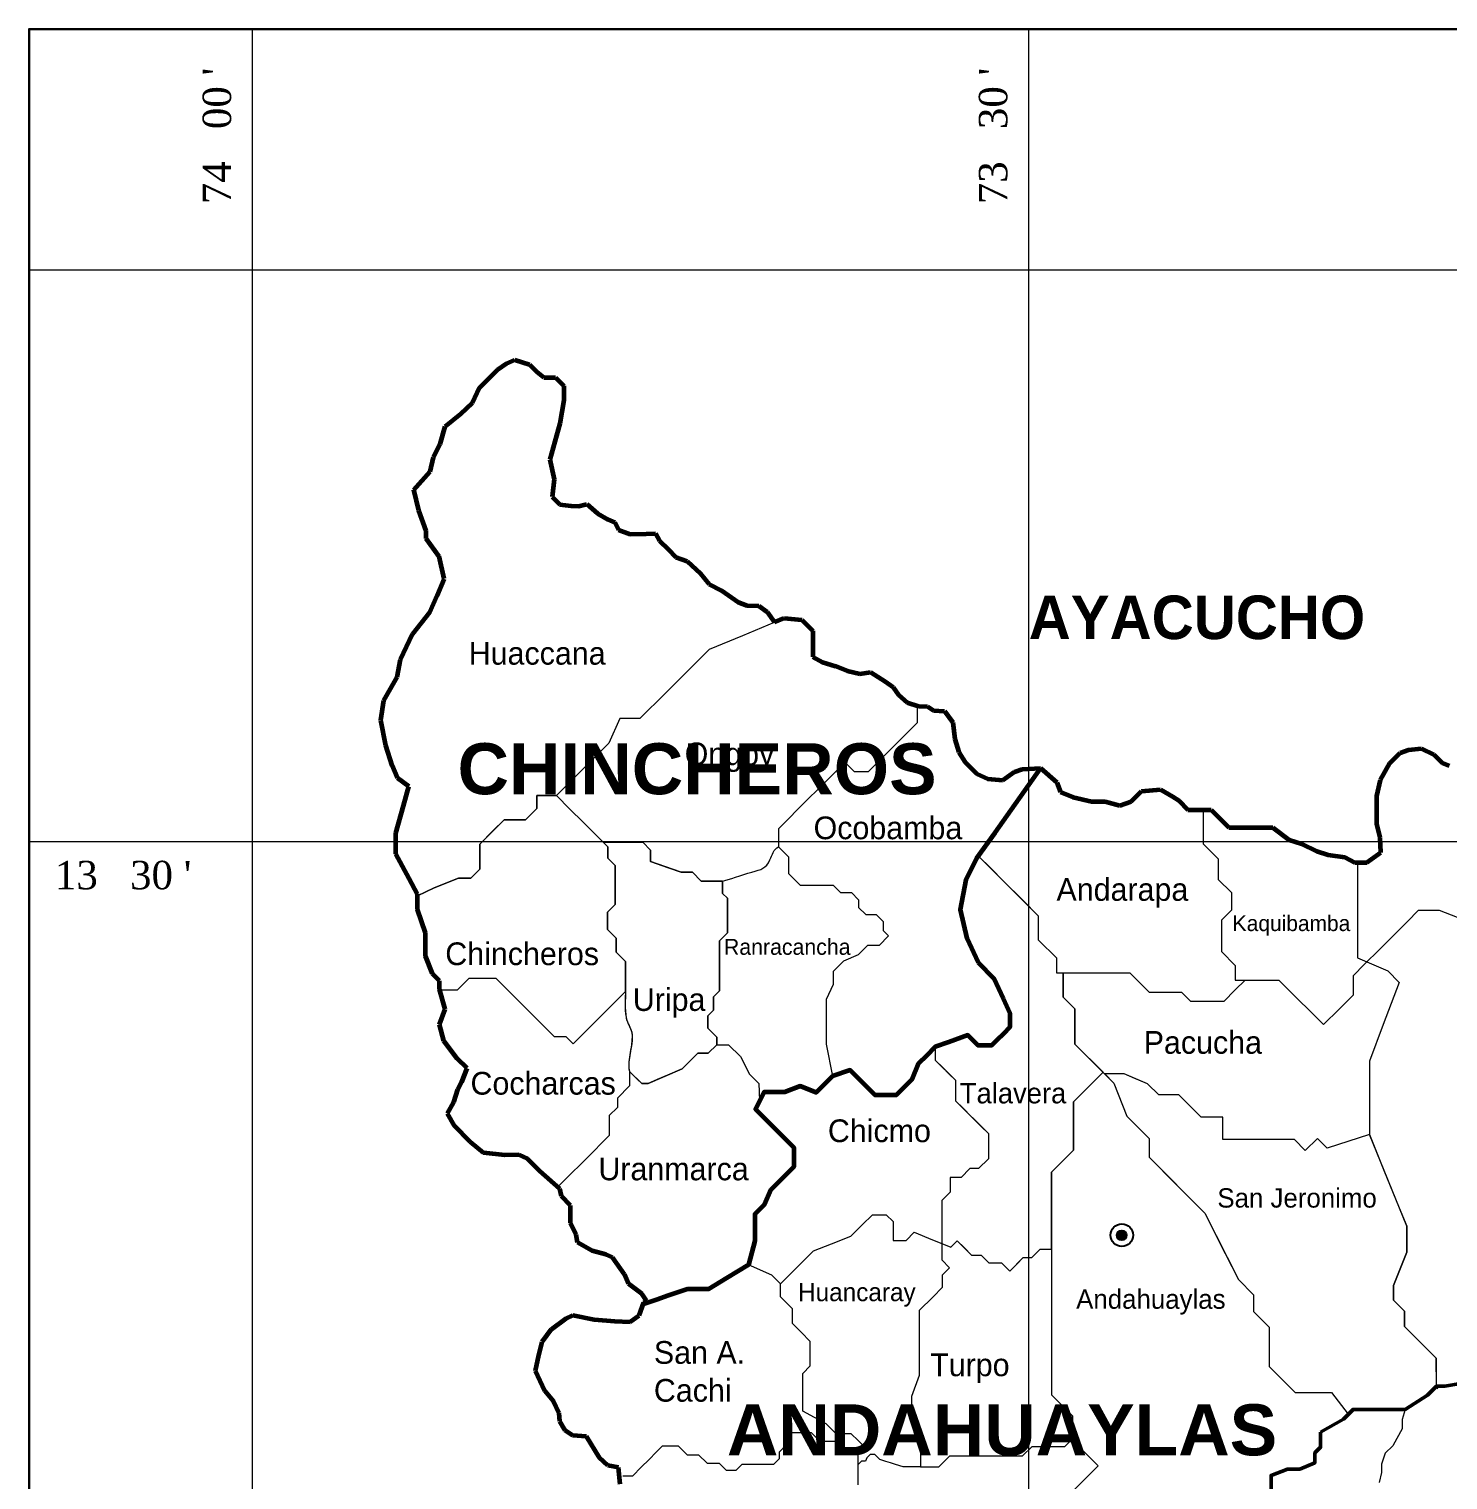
# Model space of a CAD drawing. Header units: metres. Extents: x 720607 to 802837, y 8371180 to 8431151.
# Drawn here: x 760657.23 to 760665.51, y 8405536.47 to 8405544.94 of the extents above; entities that cross this region are included whole.
import ezdxf

# ---------------------------------------------------------------- set-up
doc = ezdxf.new("R2010")
doc.units = ezdxf.units.M
for name, color, linetype, lineweight in [('02', 2, 'Continuous', 20), ('8', 5, 'Continuous', 60), ('A-LOTES06', 10, 'Continuous', 60), ('Cap Prov', 94, 'Continuous', 25), ('Distrito', 212, 'Continuous', 25), ('Ejes de Coordenadas', 38, 'Continuous', 5), ('HIDROLOGIA', 151, 'Continuous', 18), ('Red vías Vecinales', 106, 'Continuous', 40)]:
    doc.layers.add(name, color=color, linetype=linetype, lineweight=lineweight)
doc.layers.add('05', color=5, linetype='Continuous')
doc.styles.add('ARIAL', font='arial.ttf')
doc.styles.add('century', font='GOTHIC.TTF')
pattern_1 = [(0, (760660.5739, 8405540.199), (0, 0.8295), [0.60325, -0.22622]), (90, (760660.5739, 8405540.199), (-0.8295, 5e-17), [0.60325, -0.22622])]

msp = doc.modelspace()

# ---------------------------------------------------------------- hatches: boundary and pattern name
msp.add_hatch(color=256).paths.add_polyline_path([(760663.6311, 8405537.9016, 1), (760663.5747, 8405537.9016, 1)])
at = {"layer": 'A-LOTES06', "linetype": 'Continuous', "lineweight": 20}
h = msp.add_hatch(dxfattribs=at)
h.set_pattern_fill('ANGLE', color=256, scale=0.11875)
h.set_pattern_definition(pattern_1)
edge = h.paths.add_edge_path()
edge.add_spline(control_points=[(760661.2751, 8405539.9666), (760661.3064, 8405539.9752), (760661.4802, 8405540.0352), (760661.5383, 8405540.0389), (760661.575, 8405540.156), (760661.6009, 8405540.1673)], knot_values=[0.07679, 0.07679, 0.07679, 0.07679, 0.23908, 0.412093, 0.495182, 0.495182, 0.495182, 0.495182], degree=3, periodic=0)
edge.add_line((760661.6009, 8405540.1673), (760661.6009, 8405540.199))
edge.add_line((760661.6009, 8405540.199), (760660.5739, 8405540.199))
edge.add_line((760660.5739, 8405540.199), (760660.5785, 8405540.1944))
edge.add_line((760660.5785, 8405540.1944), (760660.8098, 8405540.1944))
edge.add_line((760660.8098, 8405540.1944), (760660.8555, 8405540.1487))
edge.add_line((760660.8555, 8405540.1487), (760660.8555, 8405540.0811))
edge.add_line((760660.8555, 8405540.0811), (760661.0341, 8405540.0187))
edge.add_line((760661.0341, 8405540.0187), (760661.0991, 8405540.0187))
edge.add_line((760661.0991, 8405540.0187), (760661.1511, 8405539.9666))
edge.add_line((760661.1511, 8405539.9666), (760661.2751, 8405539.9666))
h = msp.add_hatch(dxfattribs=at)
h.set_pattern_fill('ANGLE', color=256, scale=0.11875)
h.set_pattern_definition(pattern_1)
edge = h.paths.add_edge_path()
edge.add_spline(control_points=[(760661.2751, 8405539.9666), (760661.3064, 8405539.9752), (760661.4802, 8405540.0352), (760661.5383, 8405540.0389), (760661.575, 8405540.156), (760661.6009, 8405540.1673)], knot_values=[0.07679, 0.07679, 0.07679, 0.07679, 0.23908, 0.412093, 0.495182, 0.495182, 0.495182, 0.495182], degree=3, periodic=0)
edge.add_line((760661.6009, 8405540.1673), (760661.6009, 8405540.199))
edge.add_line((760661.6009, 8405540.199), (760660.5739, 8405540.199))
edge.add_line((760660.5739, 8405540.199), (760660.5785, 8405540.1944))
edge.add_line((760660.5785, 8405540.1944), (760660.8098, 8405540.1944))
edge.add_line((760660.8098, 8405540.1944), (760660.8555, 8405540.1487))
edge.add_line((760660.8555, 8405540.1487), (760660.8555, 8405540.0811))
edge.add_line((760660.8555, 8405540.0811), (760661.0341, 8405540.0187))
edge.add_line((760661.0341, 8405540.0187), (760661.0991, 8405540.0187))
edge.add_line((760661.0991, 8405540.0187), (760661.1511, 8405539.9666))
edge.add_line((760661.1511, 8405539.9666), (760661.2751, 8405539.9666))

# ---------------------------------------------------------------- linework, layer by layer
at = {"lineweight": 60}
for p, q in [((760659.9188, 8405542.9072), (760659.9642, 8405542.9526)), ((760659.9642, 8405542.9526), (760660.0157, 8405542.9866)), ((760660.0157, 8405542.9866), (760660.0632, 8405543.0081)), ((760660.0632, 8405543.0081), (760660.1495, 8405542.9809)), ((760660.1495, 8405542.9809), (760660.1927, 8405542.9389)), ((760660.1927, 8405542.9389), (760660.2326, 8405542.9051)), ((760659.8168, 8405542.7575), (760659.8569, 8405542.8454)), ((760659.8569, 8405542.8454), (760659.9188, 8405542.9072)), ((760660.2326, 8405542.9051), (760660.3008, 8405542.9051)), ((760660.3008, 8405542.9051), (760660.3503, 8405542.8556)), ((760660.3503, 8405542.8556), (760660.3503, 8405542.7731)), ((760659.7491, 8405542.6933), (760659.8168, 8405542.7575)), ((760660.3503, 8405542.7731), (760660.3268, 8405542.6375)), ((760659.658, 8405542.6193), (760659.7491, 8405542.6933)), ((760659.6285, 8405542.5171), (760659.658, 8405542.6193)), ((760660.3268, 8405542.6375), (760660.2678, 8405542.4267)), ((760659.5891, 8405542.441), (760659.6285, 8405542.5171)), ((760659.5696, 8405542.3564), (760659.5891, 8405542.441)), ((760660.2678, 8405542.4267), (760660.2935, 8405542.3112)), ((760659.4742, 8405542.2492), (760659.5696, 8405542.3564)), ((760659.5045, 8405542.1296), (760659.4742, 8405542.2492)), ((760660.2935, 8405542.3112), (760660.2804, 8405542.2081)), ((760660.2804, 8405542.2081), (760660.3266, 8405542.1638)), ((760660.437, 8405542.1536), (760660.4842, 8405542.1667)), ((760660.4842, 8405542.1667), (760660.5465, 8405542.1113)), ((760659.5474, 8405542.01), (760659.5045, 8405542.1296)), ((760660.3266, 8405542.1638), (760660.3916, 8405542.1566)), ((760660.3916, 8405542.1566), (760660.437, 8405542.1536)), ((760660.5465, 8405542.1113), (760660.6062, 8405542.0771)), ((760659.5474, 8405541.9662), (760659.5474, 8405542.01)), ((760660.6062, 8405542.0771), (760660.6464, 8405542.0586)), ((760660.6464, 8405542.0586), (760660.6689, 8405542.0162)), ((760660.6689, 8405542.0162), (760660.7367, 8405541.9921)), ((760659.6231, 8405541.8615), (760659.5474, 8405541.9662)), ((760660.7367, 8405541.9921), (760660.8291, 8405541.9924)), ((760660.8291, 8405541.9924), (760660.8843, 8405541.9948)), ((760660.8843, 8405541.9948), (760660.9075, 8405541.9524)), ((760660.9075, 8405541.9524), (760660.957, 8405541.9029)), ((760659.652, 8405541.7307), (760659.6231, 8405541.8615)), ((760660.957, 8405541.9029), (760661.0024, 8405541.8575)), ((760661.0024, 8405541.8575), (760661.0694, 8405541.8337)), ((760661.0694, 8405541.8337), (760661.1459, 8405541.7627)), ((760661.1459, 8405541.7627), (760661.1961, 8405541.7004)), ((760659.6111, 8405541.6327), (760659.652, 8405541.7307)), ((760661.1961, 8405541.7004), (760661.2687, 8405541.6617)), ((760661.2687, 8405541.6617), (760661.366, 8405541.5939)), ((760659.567, 8405541.5361), (760659.6111, 8405541.6327)), ((760661.366, 8405541.5939), (760661.4173, 8405541.5751)), ((760661.4173, 8405541.5751), (760661.4869, 8405541.5726)), ((760661.4869, 8405541.5726), (760661.535, 8405541.539)), ((760659.4674, 8405541.4079), (760659.567, 8405541.5361)), ((760661.535, 8405541.539), (760661.5779, 8405541.4777)), ((760661.5779, 8405541.4777), (760661.635, 8405541.5019)), ((760661.635, 8405541.5019), (760661.7373, 8405541.4906)), ((760661.7373, 8405541.4906), (760661.8012, 8405541.4266)), ((760659.3974, 8405541.2594), (760659.4674, 8405541.4079)), ((760661.8012, 8405541.4266), (760661.8012, 8405541.3462)), ((760661.8012, 8405541.3462), (760661.8012, 8405541.2761)), ((760659.3769, 8405541.1576), (760659.3974, 8405541.2594)), ((760661.8012, 8405541.2761), (760661.8588, 8405541.245)), ((760661.8588, 8405541.245), (760661.9328, 8405541.2222)), ((760659.3002, 8405541.0215), (760659.3769, 8405541.1576)), ((760661.9328, 8405541.2222), (760662.0019, 8405541.1949)), ((760662.0019, 8405541.1949), (760662.0757, 8405541.1756)), ((760662.0757, 8405541.1756), (760662.1377, 8405541.187)), ((760662.1377, 8405541.187), (760662.224, 8405541.1314)), ((760662.224, 8405541.1314), (760662.2699, 8405541.0995)), ((760662.2699, 8405541.0995), (760662.3006, 8405541.0549)), ((760659.2819, 8405540.9061), (760659.3002, 8405541.0215)), ((760662.3006, 8405541.0549), (760662.3508, 8405541.0102)), ((760662.3508, 8405541.0102), (760662.4178, 8405540.9873)), ((760662.4178, 8405540.9873), (760662.47, 8405540.9854)), ((760662.47, 8405540.9854), (760662.5049, 8405540.962)), ((760659.3116, 8405540.759), (760659.2819, 8405540.9061)), ((760662.5049, 8405540.962), (760662.5686, 8405540.958)), ((760662.5686, 8405540.958), (760662.6179, 8405540.8926)), ((760662.6179, 8405540.8926), (760662.63, 8405540.7948)), ((760659.348, 8405540.6428), (760659.3116, 8405540.759)), ((760662.63, 8405540.7948), (760662.6525, 8405540.7205)), ((760665.2262, 8405540.7152), (760665.2757, 8405540.7324)), ((760665.2757, 8405540.7324), (760665.3502, 8405540.7412)), ((760665.3502, 8405540.7412), (760665.4232, 8405540.706)), ((760659.3787, 8405540.5681), (760659.348, 8405540.6428)), ((760662.6525, 8405540.7205), (760662.6901, 8405540.6604)), ((760662.6901, 8405540.6604), (760662.7582, 8405540.5924)), ((760665.1128, 8405540.5588), (760665.1663, 8405540.6554)), ((760665.1663, 8405540.6554), (760665.2262, 8405540.7152)), ((760665.4232, 8405540.706), (760665.4737, 8405540.6555)), ((760665.4737, 8405540.6555), (760665.512, 8405540.6405)), ((760659.4459, 8405540.5201), (760659.3787, 8405540.5681)), ((760662.7582, 8405540.5924), (760662.8217, 8405540.5647)), ((760662.8217, 8405540.5647), (760662.9098, 8405540.5568)), ((760662.9098, 8405540.5568), (760662.9773, 8405540.6043)), ((760662.9773, 8405540.6043), (760663.0228, 8405540.6214)), ((760663.0228, 8405540.6214), (760663.1285, 8405540.6266)), ((760663.1285, 8405540.6266), (760663.2248, 8405540.5431)), ((760665.0913, 8405540.4649), (760665.1128, 8405540.5588)), ((760659.414, 8405540.4071), (760659.4459, 8405540.5201)), ((760663.2248, 8405540.5431), (760663.2463, 8405540.4868)), ((760663.2463, 8405540.4868), (760663.3177, 8405540.4563)), ((760663.6584, 8405540.4319), (760663.7182, 8405540.4917)), ((760663.7182, 8405540.4917), (760663.8294, 8405540.5018)), ((760663.8294, 8405540.5018), (760663.898, 8405540.4609)), ((760659.3687, 8405540.2462), (760659.414, 8405540.4071)), ((760663.3177, 8405540.4563), (760663.4272, 8405540.4319)), ((760663.4272, 8405540.4319), (760663.5057, 8405540.4319)), ((760663.5057, 8405540.4319), (760663.5923, 8405540.4076)), ((760663.5923, 8405540.4076), (760663.6584, 8405540.4319)), ((760663.898, 8405540.4609), (760663.935, 8405540.437)), ((760663.935, 8405540.437), (760663.9891, 8405540.3829)), ((760665.0913, 8405540.3824), (760665.0913, 8405540.4649)), ((760663.9891, 8405540.3829), (760664.0629, 8405540.3829)), ((760664.0629, 8405540.3829), (760664.1248, 8405540.3829)), ((760664.1248, 8405540.3829), (760664.1725, 8405540.3352)), ((760664.1725, 8405540.3352), (760664.2282, 8405540.2795)), ((760665.0913, 8405540.2999), (760665.0913, 8405540.3824)), ((760659.3687, 8405540.1267), (760659.3687, 8405540.2462)), ((760664.2282, 8405540.2795), (760664.356, 8405540.2795)), ((760664.356, 8405540.2795), (760664.484, 8405540.2795)), ((760664.484, 8405540.2795), (760664.579, 8405540.2073)), ((760665.1092, 8405540.2223), (760665.0913, 8405540.2999)), ((760665.1139, 8405540.1344), (760665.1092, 8405540.2223)), ((760664.579, 8405540.2073), (760664.6532, 8405540.1845)), ((760664.6532, 8405540.1845), (760664.7398, 8405540.1431)), ((760664.7398, 8405540.1431), (760664.8059, 8405540.1205)), ((760665.033, 8405540.0761), (760665.1139, 8405540.1344)), ((760659.4469, 8405539.9824), (760659.3687, 8405540.1267)), ((760664.8059, 8405540.1205), (760664.9047, 8405540.1078)), ((760664.9047, 8405540.1078), (760664.9617, 8405540.0761)), ((760664.9617, 8405540.0761), (760665.033, 8405540.0761)), ((760659.4966, 8405539.8916), (760659.4469, 8405539.9824)), ((760659.4966, 8405539.8009), (760659.4966, 8405539.8916)), ((760659.542, 8405539.6648), (760659.4966, 8405539.8009)), ((760659.542, 8405539.5287), (760659.542, 8405539.6648)), ((760659.5843, 8405539.4266), (760659.542, 8405539.5287)), ((760659.6248, 8405539.3861), (760659.5843, 8405539.4266)), ((760659.6248, 8405539.3366), (760659.6248, 8405539.3861)), ((760659.6572, 8405539.2211), (760659.6248, 8405539.3366)), ((760659.6248, 8405539.1304), (760659.6572, 8405539.2211)), ((760659.6492, 8405539.0356), (760659.6248, 8405539.1304)), ((760659.728, 8405538.9325), (760659.6492, 8405539.0356)), ((760659.7848, 8405538.8756), (760659.728, 8405538.9325)), ((760659.7547, 8405538.7967), (760659.7848, 8405538.8756)), ((760659.7303, 8405538.7527), (760659.7547, 8405538.7967)), ((760659.7072, 8405538.6778), (760659.7303, 8405538.7527)), ((760659.6709, 8405538.6115), (760659.7072, 8405538.6778)), ((760659.7118, 8405538.5393), (760659.6709, 8405538.6115)), ((760659.8022, 8405538.4462), (760659.7118, 8405538.5393)), ((760659.8807, 8405538.3834), (760659.8022, 8405538.4462)), ((760660.0045, 8405538.3687), (760659.8807, 8405538.3834)), ((760660.0866, 8405538.3712), (760660.0045, 8405538.3687)), ((760660.1374, 8405538.3477), (760660.0866, 8405538.3712)), ((760660.2092, 8405538.2758), (760660.1374, 8405538.3477)), ((760660.3253, 8405538.1717), (760660.2092, 8405538.2758)), ((760660.3356, 8405538.1299), (760660.3253, 8405538.1717)), ((760660.3892, 8405538.0762), (760660.3356, 8405538.1299)), ((760660.3892, 8405537.9732), (760660.3892, 8405538.0762)), ((760660.4215, 8405537.9064), (760660.3892, 8405537.9732)), ((760660.4282, 8405537.859), (760660.4215, 8405537.9064)), ((760660.5147, 8405537.8099), (760660.4282, 8405537.859)), ((760660.5947, 8405537.7902), (760660.5147, 8405537.8099)), ((760660.6332, 8405537.7716), (760660.5947, 8405537.7902)), ((760660.7028, 8405537.672), (760660.6332, 8405537.7716)), ((760660.7266, 8405537.6175), (760660.7028, 8405537.672)), ((760660.7028, 8405537.672), (760660.7028, 8405537.672)), ((760660.8041, 8405537.5605), (760660.7266, 8405537.6175)), ((760660.8311, 8405537.5188), (760660.8041, 8405537.5605)), ((760660.8167, 8405537.5089), (760660.8311, 8405537.5188)), ((760660.3613, 8405537.4153), (760660.4014, 8405537.4346)), ((760660.4014, 8405537.4346), (760660.5254, 8405537.4096)), ((760660.7359, 8405537.3971), (760660.7896, 8405537.4329)), ((760660.7896, 8405537.4329), (760660.8167, 8405537.5089)), ((760660.2238, 8405537.2803), (760660.2777, 8405537.3546)), ((760660.2777, 8405537.3546), (760660.3613, 8405537.4153)), ((760660.5254, 8405537.4096), (760660.6451, 8405537.4005)), ((760660.6451, 8405537.4005), (760660.7359, 8405537.3971)), ((760660.2034, 8405537.2019), (760660.2238, 8405537.2803)), ((760660.1838, 8405537.1112), (760660.2034, 8405537.2019)), ((760660.2383, 8405536.9934), (760660.1838, 8405537.1112)), ((760660.2883, 8405536.9339), (760660.2383, 8405536.9934)), ((760660.3214, 8405536.8635), (760660.2883, 8405536.9339)), ((760660.327, 8405536.8161), (760660.3214, 8405536.8635)), ((760660.3581, 8405536.7621), (760660.327, 8405536.8161)), ((760660.4022, 8405536.7345), (760660.3581, 8405536.7621)), ((760660.4824, 8405536.7272), (760660.4022, 8405536.7345)), ((760660.5566, 8405536.6035), (760660.4824, 8405536.7272)), ((760660.6058, 8405536.5578), (760660.5566, 8405536.6035)), ((760660.6685, 8405536.5463), (760660.6058, 8405536.5578)), ((760660.6784, 8405536.449), (760660.6685, 8405536.5463))]:
    msp.add_line(p, q, dxfattribs=at)
for points in [[(760663.1285, 8405540.6266), (760662.8632, 8405540.2486), (760662.756, 8405540.1017), (760662.6941, 8405539.9746), (760662.661, 8405539.802), (760662.6991, 8405539.6345), (760662.7652, 8405539.4923)], [(760662.7652, 8405539.4923), (760662.8579, 8405539.3997), (760662.9114, 8405539.2833), (760662.9509, 8405539.1974), (760662.9509, 8405539.1157), (760662.9125, 8405539.0773), (760662.8753, 8405539.04), (760662.8442, 8405539.0089), (760662.7653, 8405539.0089), (760662.7057, 8405539.0685), (760662.5944, 8405539.0287), (760662.5157, 8405539.0006), (760662.4635, 8405538.9484), (760662.4185, 8405538.9033), (760662.38, 8405538.8114), (760662.3225, 8405538.7539), (760662.2868, 8405538.7182), (760662.1655, 8405538.7182), (760662.1142, 8405538.7695), (760662.063, 8405538.8207), (760662.0195, 8405538.8642), (760661.9169, 8405538.83), (760661.875, 8405538.7881), (760661.8206, 8405538.7337), (760661.7273, 8405538.771), (760661.6372, 8405538.7369), (760661.516, 8405538.7369), (760661.4663, 8405538.6375), (760661.5113, 8405538.5925), (760661.6495, 8405538.4543), (760661.6906, 8405538.4132), (760661.6906, 8405538.3007), (760661.6467, 8405538.2568), (760661.611, 8405538.2211), (760661.5566, 8405538.1667), (760661.5188, 8405538.0802), (760661.4629, 8405538.0243), (760661.4629, 8405537.8691), (760661.4256, 8405537.7294), (760661.2982, 8405537.6517), (760661.193, 8405537.5877), (760661.0713, 8405537.5877), (760660.9594, 8405537.5493), (760660.8896, 8405537.5253), (760660.8132, 8405537.4991)]]:
    msp.add_lwpolyline(points, dxfattribs=at)
for radius in [0.0658, 0.0282]:
    msp.add_circle((760663.6029, 8405537.9016), radius)
at = {"layer": '02', "linetype": 'Continuous', "lineweight": 5}
for points in [[(760664.0783, 8405540.3795), (760664.0783, 8405540.2775), (760664.0783, 8405540.1841), (760664.1655, 8405540.0969), (760664.1655, 8405539.9773), (760664.2425, 8405539.9003), (760664.2425, 8405539.7972), (760664.1843, 8405539.739), (760664.1843, 8405539.6305), (760664.1843, 8405539.5571), (760664.2653, 8405539.4761), (760664.2653, 8405539.3903), (760664.3797, 8405539.3903), (760664.5199, 8405539.3903), (760664.6133, 8405539.2969), (760664.7168, 8405539.1935), (760664.7802, 8405539.1301), (760664.8704, 8405539.2203), (760664.9538, 8405539.3037), (760664.9538, 8405539.417), (760665.0172, 8405539.4805), (760665.1073, 8405539.5705), (760665.1741, 8405539.6373), (760665.2675, 8405539.7307), (760665.3342, 8405539.7975), (760665.4546, 8405539.7975), (760665.6282, 8405539.7305)], [(760662.5157, 8405539.0006), (760662.5157, 8405538.9237), (760662.6338, 8405538.8056), (760662.6338, 8405538.6858), (760662.8253, 8405538.4943), (760662.8253, 8405538.3482), (760662.7676, 8405538.2905), (760662.7175, 8405538.2905), (760662.6658, 8405538.2388), (760662.6023, 8405538.2388), (760662.6023, 8405538.1526), (760662.5543, 8405538.1046), (760662.5538, 8405537.8535), (760662.6061, 8405537.8327), (760662.6429, 8405537.8695), (760662.7272, 8405537.7852), (760662.783, 8405537.7852), (760662.828, 8405537.7401), (760662.902, 8405537.7401), (760662.9495, 8405537.6926), (760663.0287, 8405537.7719), (760663.0787, 8405537.7719), (760663.1266, 8405537.8198), (760663.194, 8405537.8198), (760663.194, 8405538.2702), (760663.3219, 8405538.3981), (760663.3219, 8405538.6803), (760663.4941, 8405538.8525), (760663.3297, 8405539.0168), (760663.3297, 8405539.2219), (760663.2614, 8405539.2903), (760663.2614, 8405539.4309), (760663.2246, 8405539.4309), (760663.2246, 8405539.5171), (760663.1179, 8405539.6238), (760663.1179, 8405539.7639), (760662.768, 8405540.1138), (760662.756, 8405540.1017), (760662.6941, 8405539.9746), (760662.661, 8405539.802), (760662.6991, 8405539.6345), (760662.7673, 8405539.4902), (760662.8579, 8405539.3997), (760662.9509, 8405539.1974), (760662.9509, 8405539.1157), (760662.8442, 8405539.0089), (760662.7653, 8405539.0089), (760662.7057, 8405539.0685), (760662.5157, 8405539.0006), (760662.5157, 8405539.0006), (760662.5157, 8405539.0006), (760662.5157, 8405539.0006), (760662.5157, 8405539.0006), (760662.5157, 8405539.0006)], [(760664.3225, 8405539.3903), (760664.2653, 8405539.3331), (760664.1976, 8405539.2654), (760664.126, 8405539.2654), (760664.0058, 8405539.2654), (760663.9533, 8405539.3179), (760663.7654, 8405539.3179), (760663.6525, 8405539.4309), (760663.485, 8405539.4309), (760663.2981, 8405539.4309), (760663.2246, 8405539.4309), (760663.2246, 8405539.5171), (760663.1179, 8405539.6238), (760663.1179, 8405539.7639), (760663.0244, 8405539.8573), (760662.9143, 8405539.9674), (760662.8409, 8405540.0409), (760662.768, 8405540.1138)], [(760664.9771, 8405540.0728), (760664.9771, 8405539.9973), (760664.9771, 8405539.8973), (760664.9771, 8405539.7839), (760664.9771, 8405539.6705), (760664.9771, 8405539.5971), (760664.9771, 8405539.5205), (760665.1542, 8405539.4437), (760665.2209, 8405539.377), (760665.1275, 8405539.1302), (760665.047, 8405538.9178), (760665.047, 8405538.67), (760665.047, 8405538.4899), (760665.1341, 8405538.2764), (760665.2175, 8405538.0722), (760665.2652, 8405537.9552), (760665.2652, 8405537.8028), (760665.1876, 8405537.6094), (760665.1876, 8405537.5227), (760665.251, 8405537.4593), (760665.251, 8405537.3693), (760665.3561, 8405537.2641), (760665.4361, 8405537.1841), (760665.4361, 8405537.0205), (760665.445, 8405537.0067)], [(760663.2614, 8405539.4309), (760663.2614, 8405539.2903), (760663.3297, 8405539.2219), (760663.3297, 8405539.0969), (760663.3297, 8405539.0168), (760663.4307, 8405538.9159), (760663.5575, 8405538.7891), (760663.6319, 8405538.5966), (760663.762, 8405538.4665), (760663.762, 8405538.3565), (760663.9205, 8405538.1979), (760664.0874, 8405538.0311), (760664.2061, 8405537.7962), (760664.2829, 8405537.6443), (760664.372, 8405537.5551), (760664.372, 8405537.456), (760664.4626, 8405537.3654), (760664.4626, 8405537.1358), (760664.5379, 8405537.0605), (760664.6147, 8405536.9837), (760664.7536, 8405536.9837), (760664.827, 8405536.9837), (760664.9241, 8405536.8576)], [(760662.5157, 8405539.0006), (760662.5157, 8405538.9237), (760662.559, 8405538.8804), (760662.5954, 8405538.8439), (760662.6338, 8405538.8056), (760662.6338, 8405538.7434), (760662.6338, 8405538.6858), (760662.6776, 8405538.6421), (760662.7255, 8405538.5941), (760662.785, 8405538.5346), (760662.8253, 8405538.4943), (760662.8253, 8405538.4134), (760662.8253, 8405538.3482), (760662.7676, 8405538.2905), (760662.7175, 8405538.2905), (760662.6658, 8405538.2388), (760662.6023, 8405538.2388), (760662.6023, 8405538.1526), (760662.5543, 8405538.1046), (760662.5543, 8405538.0375), (760662.5543, 8405537.9569), (760662.5543, 8405537.8533), (760662.5543, 8405537.7574), (760662.5994, 8405537.7123), (760662.5562, 8405537.6691), (760662.5562, 8405537.5963), (760662.5025, 8405537.5425), (760662.4219, 8405537.4619), (760662.4219, 8405537.3891), (760662.4219, 8405537.2893), (760662.4219, 8405537.2164), (760662.4219, 8405537.0842), (760662.376, 8405536.9614), (760662.376, 8405536.8233), (760662.4297, 8405536.7044), (760662.4297, 8405536.6161), (760662.4297, 8405536.5509), (760662.5372, 8405536.5509), (760662.6006, 8405536.6142), (760662.7369, 8405536.6142), (760662.8598, 8405536.6142), (760663.0249, 8405536.6142), (760663.0796, 8405536.6689), (760663.1824, 8405536.6689), (760663.2707, 8405536.6689), (760663.3118, 8405536.71)], [(760663.4941, 8405538.8525), (760663.41, 8405538.7683), (760663.3219, 8405538.6803), (760663.3219, 8405538.5155), (760663.3219, 8405538.3981), (760663.194, 8405538.2702), (760663.194, 8405538.1145), (760663.194, 8405537.909), (760663.194, 8405537.6841), (760663.194, 8405537.4395), (760663.194, 8405537.2928), (760663.194, 8405537.1265), (760663.194, 8405536.97), (760663.3159, 8405536.8481), (760663.3159, 8405536.7059), (760663.4649, 8405536.5569), (760663.3156, 8405536.4075), (760663.4574, 8405536.2657), (760663.4574, 8405536.119), (760663.6925, 8405536.119), (760663.8001, 8405536.0114), (760663.9477, 8405535.8028)], [(760665.047, 8405538.4899), (760665.047, 8405538.4899), (760664.8003, 8405538.4098), (760664.7436, 8405538.4666), (760664.6735, 8405538.3964), (760664.61, 8405538.4599), (760664.5065, 8405538.4599), (760664.4064, 8405538.4599), (760664.3062, 8405538.4599), (760664.1927, 8405538.4599), (760664.1927, 8405538.4599), (760664.1927, 8405538.5899), (760664.0659, 8405538.5899), (760663.9992, 8405538.6567), (760663.9357, 8405538.7201), (760663.8189, 8405538.7201), (760663.7538, 8405538.7851), (760663.7538, 8405538.7851), (760663.6791, 8405538.8165), (760663.6167, 8405538.8427), (760663.5572, 8405538.8427), (760663.5039, 8405538.8427)], [(760663.5039, 8405538.8427), (760663.5575, 8405538.7891), (760663.6319, 8405538.5966), (760663.762, 8405538.4665), (760663.762, 8405538.3565), (760664.0874, 8405538.0311), (760664.2829, 8405537.6443), (760664.372, 8405537.5551), (760664.372, 8405537.456), (760664.4626, 8405537.3654), (760664.4626, 8405537.1358), (760664.6147, 8405536.9837), (760664.827, 8405536.9837), (760664.9241, 8405536.8576), (760664.9521, 8405536.8856), (760665.2567, 8405536.8856), (760665.3867, 8405536.9692), (760665.438, 8405537.0205), (760665.4361, 8405537.1841), (760665.251, 8405537.3693), (760665.251, 8405537.4593), (760665.1876, 8405537.5227), (760665.1876, 8405537.6094), (760665.2652, 8405537.8028), (760665.2652, 8405537.9552), (760665.047, 8405538.4899), (760664.8003, 8405538.4098), (760664.7436, 8405538.4666), (760664.6735, 8405538.3964), (760664.61, 8405538.4599), (760664.1927, 8405538.4599), (760664.1927, 8405538.5899), (760664.0659, 8405538.5899), (760663.9357, 8405538.7201), (760663.8189, 8405538.7201), (760663.7538, 8405538.7851), (760663.6167, 8405538.8427), (760663.5039, 8405538.8427)], [(760661.6128, 8405537.6182), (760661.6814, 8405537.6868), (760661.7313, 8405537.7367), (760661.8062, 8405537.8115), (760661.9112, 8405537.8524), (760662.023, 8405537.8958), (760662.0893, 8405537.9622), (760662.1488, 8405538.0217), (760662.23, 8405538.0217), (760662.2705, 8405537.9811), (760662.2705, 8405537.9138), (760662.2705, 8405537.8716), (760662.3452, 8405537.8716), (760662.3452, 8405537.8716), (760662.3932, 8405537.9195), (760662.4988, 8405537.8754), (760662.5543, 8405537.8533), (760662.6061, 8405537.8327), (760662.6429, 8405537.8695), (760662.685, 8405537.8274), (760662.7272, 8405537.7852), (760662.7272, 8405537.7852), (760662.783, 8405537.7852), (760662.828, 8405537.7401), (760662.902, 8405537.7401), (760662.9495, 8405537.6926), (760662.9903, 8405537.7335), (760663.0287, 8405537.7719), (760663.0787, 8405537.7719), (760663.1266, 8405537.8198), (760663.194, 8405537.8198)], [(760662.066, 8405536.4455), (760662.066, 8405536.5693), (760662.066, 8405536.6346), (760662.1001, 8405536.6686), (760662.065, 8405536.7036), (760662.0247, 8405536.744), (760661.9383, 8405536.744), (760661.8797, 8405536.8025), (760661.7424, 8405536.8763), (760661.7424, 8405536.953), (760661.7424, 8405537.0949), (760661.7865, 8405537.1391), (760661.7865, 8405537.2177), (760661.7865, 8405537.2829), (760661.7338, 8405537.3357), (760661.6831, 8405537.3864), (760661.6831, 8405537.4724), (760661.6128, 8405537.5426), (760661.6128, 8405537.6182), (760661.5623, 8405537.6687), (760661.4256, 8405537.7294)], [(760660.6939, 8405536.4993), (760660.7515, 8405536.4993), (760660.8004, 8405536.5481), (760660.8465, 8405536.5942), (760660.8887, 8405536.6364), (760660.9251, 8405536.6729), (760661.0165, 8405536.6729), (760661.0679, 8405536.6215), (760661.1356, 8405536.6215), (760661.1843, 8405536.5727), (760661.2546, 8405536.5727), (760661.2962, 8405536.5311), (760661.3545, 8405536.5311), (760661.3893, 8405536.566), (760661.5196, 8405536.566), (760661.5733, 8405536.566), (760661.6061, 8405536.5987), (760661.6061, 8405536.6391), (760661.6473, 8405536.6803), (760661.6473, 8405536.7504), (760661.7001, 8405536.7504), (760661.7922, 8405536.7504), (760661.8421, 8405536.7005), (760661.9383, 8405536.7005), (760661.9383, 8405536.744)], [(760662.4297, 8405536.5509), (760662.349, 8405536.5509), (760662.3279, 8405536.5509), (760662.2834, 8405536.565), (760662.2553, 8405536.5739), (760662.227, 8405536.5829), (760662.193, 8405536.5936), (760662.1637, 8405536.6229), (760662.1363, 8405536.6229), (760662.1172, 8405536.6037), (760662.1094, 8405536.5832), (760662.0846, 8405536.5832), (760662.0763, 8405536.5748), (760662.066, 8405536.5646)]]:
    msp.add_lwpolyline(points, dxfattribs=at)
at = {"layer": '02'}
for points in [[(760665.6944, 8405537.0251), (760665.5778, 8405537.0374), (760665.4877, 8405537.0205), (760665.438, 8405537.0205), (760665.3867, 8405536.9692), (760665.2567, 8405536.8856), (760665.1137, 8405536.8856), (760665.0298, 8405536.8856), (760664.9521, 8405536.8856), (760664.8962, 8405536.8296), (760664.7625, 8405536.7521)], [(760664.7625, 8405536.7521), (760664.7625, 8405536.6651), (760664.7299, 8405536.6325), (760664.7299, 8405536.5751), (760664.6413, 8405536.5378), (760664.5698, 8405536.5378), (760664.4735, 8405536.5006), (760664.4735, 8405536.3329)]]:
    msp.add_lwpolyline(points, dxfattribs=at)
at = {"layer": 'Cap Prov', "lineweight": 50}
for points in [[(760665.6944, 8405537.0251), (760665.5778, 8405537.0374), (760665.4877, 8405537.0205), (760665.438, 8405537.0205), (760665.3867, 8405536.9692), (760665.2567, 8405536.8856), (760665.1137, 8405536.8856), (760665.0298, 8405536.8856), (760664.9521, 8405536.8856), (760664.8962, 8405536.8296), (760664.7625, 8405536.7521)], [(760664.7625, 8405536.7521), (760664.7625, 8405536.6651), (760664.7299, 8405536.6325), (760664.7299, 8405536.5751), (760664.6413, 8405536.5378), (760664.5698, 8405536.5378), (760664.4735, 8405536.5006), (760664.4735, 8405536.3329)]]:
    msp.add_lwpolyline(points, dxfattribs=at)
at = {"layer": 'Distrito', "linetype": 'Continuous', "lineweight": 5}
for points in [[(760661.6124, 8405541.4923), (760661.392, 8405541.3988), (760661.1969, 8405541.319), (760661.0899, 8405541.2121), (760660.9415, 8405541.0637), (760660.7931, 8405540.9153), (760660.6759, 8405540.9153), (760660.6117, 8405540.7716), (760660.5245, 8405540.6845), (760660.3666, 8405540.5265), (760660.3067, 8405540.4666), (760660.2466, 8405540.4666), (760660.1921, 8405540.4666), (760660.1921, 8405540.3905), (760660.1267, 8405540.3252), (760660.0013, 8405540.3252), (760659.936, 8405540.2598), (760659.8597, 8405540.1836), (760659.8597, 8405540.0367), (760659.8079, 8405539.9849), (760659.7343, 8405539.9849), (760659.5926, 8405539.9278), (760659.4966, 8405539.8807)], [(760662.4107, 8405540.9897), (760662.4107, 8405540.8914), (760662.345, 8405540.8257), (760662.2714, 8405540.7522), (760662.1979, 8405540.6786), (760662.1979, 8405540.6786), (760662.1244, 8405540.6051), (760662.0449, 8405540.6051), (760661.9888, 8405540.6612), (760661.9114, 8405540.5838), (760661.8433, 8405540.5157), (760661.7616, 8405540.434), (760661.7126, 8405540.385), (760661.6608, 8405540.3332), (760661.6009, 8405540.2733), (760661.6009, 8405540.1673), (760661.6594, 8405540.1089), (760661.6594, 8405540.0717), (760661.6594, 8405540.012), (760661.6874, 8405539.984), (760661.7282, 8405539.9432), (760661.8128, 8405539.9432), (760661.9197, 8405539.9432), (760661.9623, 8405539.9006), (760662.0266, 8405539.9006), (760662.0683, 8405539.8589), (760662.0683, 8405539.8141), (760662.1103, 8405539.7721), (760662.1713, 8405539.7721), (760662.2115, 8405539.7318), (760662.2115, 8405539.679), (760662.2432, 8405539.6473), (760662.1886, 8405539.5926), (760662.1209, 8405539.5926), (760662.0652, 8405539.5368), (760661.9795, 8405539.5), (760661.9198, 8405539.4403), (760661.9198, 8405539.3649), (760661.8788, 8405539.2769), (760661.8788, 8405539.2204), (760661.8788, 8405539.1042), (760661.8788, 8405539.0162), (760661.9169, 8405538.83)], [(760659.4966, 8405539.8807), (760659.5926, 8405539.9278), (760659.7343, 8405539.9849), (760659.8079, 8405539.9849), (760659.8597, 8405540.0367), (760659.8597, 8405540.1836), (760660.0013, 8405540.3252), (760660.1267, 8405540.3252), (760660.1921, 8405540.3905), (760660.1921, 8405540.4666), (760660.3063, 8405540.4666)], [(760659.6258, 8405539.3332), (760659.7289, 8405539.3332), (760659.7975, 8405539.4019), (760659.8651, 8405539.4019), (760659.9523, 8405539.4019), (760660.0188, 8405539.3354), (760660.1059, 8405539.2483), (760660.1713, 8405539.1829), (760660.2421, 8405539.1121), (760660.2938, 8405539.0604), (760660.361, 8405539.0604), (760660.4037, 8405539.0177), (760660.47, 8405539.084), (760660.5462, 8405539.1602), (760660.5462, 8405539.1602), (760660.6116, 8405539.2256), (760660.6524, 8405539.2664), (760660.6524, 8405539.2664), (760660.7096, 8405539.3236), (760660.7096, 8405539.416), (760660.7096, 8405539.4977), (760660.6552, 8405539.5521), (760660.6552, 8405539.6338), (760660.6035, 8405539.6855), (760660.6035, 8405539.7862), (760660.6484, 8405539.8312), (760660.6484, 8405539.9115), (760660.6484, 8405539.9877), (760660.6484, 8405540.0584), (760660.6056, 8405540.1013), (760660.6056, 8405540.1673), (760660.5514, 8405540.2215), (760660.4615, 8405540.3113), (760660.3853, 8405540.3876), (760660.3063, 8405540.4666)], [(760660.5785, 8405540.1944), (760660.6526, 8405540.1944), (760660.7343, 8405540.1944), (760660.8098, 8405540.1944), (760660.8555, 8405540.1487), (760660.8555, 8405540.0811), (760660.9544, 8405540.0465), (760661.0341, 8405540.0187), (760661.0991, 8405540.0187), (760661.1511, 8405539.9666), (760661.2343, 8405539.9666), (760661.2751, 8405539.9666), (760661.2751, 8405539.9666), (760661.2751, 8405539.8958), (760661.3034, 8405539.8675), (760661.3034, 8405539.7513), (760661.3034, 8405539.6665), (760661.2563, 8405539.6193), (760661.2563, 8405539.5408), (760661.2563, 8405539.4466), (760661.2563, 8405539.3837), (760661.2563, 8405539.3272), (760661.2217, 8405539.2926), (760661.2217, 8405539.2141), (760661.1887, 8405539.1811), (760661.1887, 8405539.1105), (760661.2413, 8405539.0578), (760661.2413, 8405539.0131), (760661.3097, 8405539.0131), (760661.3789, 8405538.9439), (760661.4324, 8405538.8419), (760661.4874, 8405538.7869), (760661.4911, 8405538.6872)], [(760660.5785, 8405540.1944), (760660.6056, 8405540.1673), (760660.6056, 8405540.1013), (760660.6484, 8405540.0584), (760660.6484, 8405539.8312), (760660.6035, 8405539.7862), (760660.6035, 8405539.6855), (760660.6552, 8405539.6338), (760660.6552, 8405539.5521), (760660.7096, 8405539.4977), (760660.7096, 8405539.3236), (760660.707, 8405539.231), (760660.7137, 8405539.1671), (760660.7226, 8405539.1401), (760660.7406, 8405539.1024), (760660.7462, 8405539.0846), (760660.7484, 8405539.0635), (760660.7444, 8405539.0119), (760660.7335, 8405538.9504), (760660.7291, 8405538.9132), (760660.7281, 8405538.886), (760660.7289, 8405538.8722), (760660.7305, 8405538.8632), (760660.732, 8405538.8588), (760660.7332, 8405538.8565), (760660.8035, 8405538.7862), (760660.8405, 8405538.7862), (760661.04, 8405538.8726), (760661.1305, 8405538.9632), (760661.1914, 8405538.9632), (760661.2413, 8405539.0131), (760661.2413, 8405539.0578), (760661.1887, 8405539.1105), (760661.1887, 8405539.1811), (760661.2217, 8405539.2141), (760661.2217, 8405539.2926), (760661.2563, 8405539.3272), (760661.2563, 8405539.6193), (760661.3034, 8405539.6665), (760661.3034, 8405539.8675), (760661.2751, 8405539.8958), (760661.2751, 8405539.9666), (760661.1511, 8405539.9666), (760661.0991, 8405540.0187), (760661.0341, 8405540.0187), (760660.8555, 8405540.0811), (760660.8555, 8405540.1487), (760660.8098, 8405540.1944), (760660.5785, 8405540.1944)], [(760661.2413, 8405539.0131), (760661.1914, 8405538.9632), (760661.1305, 8405538.9632), (760661.0761, 8405538.9088), (760661.04, 8405538.8726), (760660.9545, 8405538.8356), (760660.8938, 8405538.8093), (760660.8405, 8405538.7862), (760660.8035, 8405538.7862), (760660.7788, 8405538.8109), (760660.7332, 8405538.8565), (760660.7332, 8405538.7728), (760660.6615, 8405538.701), (760660.6615, 8405538.6471), (760660.6146, 8405538.6002), (760660.6146, 8405538.5372), (760660.6146, 8405538.4838), (760660.5692, 8405538.4383), (760660.5236, 8405538.3927), (760660.4576, 8405538.3267), (760660.3822, 8405538.2513), (760660.3133, 8405538.1824)]]:
    msp.add_lwpolyline(points, dxfattribs=at)
for points, knots in [([(760661.2751, 8405539.9666), (760661.3064, 8405539.9752), (760661.4802, 8405540.0352), (760661.5383, 8405540.0389), (760661.575, 8405540.156), (760661.6009, 8405540.1673)], [0.0767897, 0.0767897, 0.0767897, 0.0767897, 0.2390801, 0.4120935, 0.4951822, 0.4951822, 0.4951822, 0.4951822]), ([(760660.7096, 8405539.3236), (760660.7076, 8405539.3), (760660.6991, 8405539.1508), (760660.7525, 8405539.1032), (760660.7457, 8405538.9988), (760660.7281, 8405538.943), (760660.7273, 8405538.8659), (760660.7332, 8405538.8565)], [0.0595607, 0.0595607, 0.0595607, 0.0595607, 0.2001251, 0.3278057, 0.4163996, 0.5722462, 0.6415782, 0.6415782, 0.6415782, 0.6415782])]:
    msp.add_open_spline(points, degree=3, knots=knots, dxfattribs=at)
at = {"layer": 'Ejes de Coordenadas', "linetype": 'Continuous'}
for p, q in [((760658.5327, 8405544.9378), (760658.5327, 8405526.3464)), ((760663.0592, 8405544.9378), (760663.0592, 8405526.3464)), ((760657.2305, 8405540.199), (760677.845, 8405540.199))]:
    msp.add_line(p, q, dxfattribs=at)
msp.add_lwpolyline([(760677.845, 8405526.3464), (760657.2305, 8405526.3464), (760657.2305, 8405543.5335), (760677.845, 8405543.5335)], close=True, dxfattribs=at)
at = {"layer": 'HIDROLOGIA', "linetype": 'Continuous', "lineweight": 5}
msp.add_lwpolyline([(760665.2567, 8405536.8856), (760665.2387, 8405536.8278), (760665.2387, 8405536.772), (760665.2069, 8405536.7162), (760665.183, 8405536.6742), (760665.1394, 8405536.6305), (760665.1171, 8405536.5663), (760665.1171, 8405536.517), (760665.104, 8405536.459)], dxfattribs=at)
at = {"layer": 'Red vías Vecinales', "color": 7, "lineweight": 30}
msp.add_lwpolyline([(760657.2305, 8405526.3464), (760677.9215, 8405526.3464), (760677.9215, 8405544.9378), (760657.2305, 8405544.9378), (760657.2305, 8405526.3464)], dxfattribs=at)

# ---------------------------------------------------------------- texts
at = {"layer": '05', "char_height": 0.29754, "attachment_point": 1, "style": 'century'}
for s, insert in [('{\\fArial|b1|i0|c0|p34;CHINCHEROS}', (760659.7294, 8405540.7717)), ('{\\fArial|b1|i0|c238|p34;ANDAHUAYLAS}', (760661.3003, 8405536.9155))]:
    msp.add_mtext(s, dxfattribs=dict(at, insert=insert))
at = {"layer": '8', "color": 7, "insert": (760663.0605, 8405541.6331), "char_height": 0.253964, "attachment_point": 1, "style": 'century'}
msp.add_mtext('{\\fBankGothic Md BT|b1|i0|c0|p34;AYACUCHO}', dxfattribs=at)
at = {"layer": 'Distrito', "linetype": 'Continuous', "lineweight": 5, "attachment_point": 1, "style": 'century'}
for s, insert, char_height, width in [('Huaccana', (760659.7947, 8405541.3626), 0.13255, 1.677093), ('Ongoy', (760661.0542, 8405540.7759), 0.13255, 1.677093), ('Ocobamba', (760661.8059, 8405540.3444), 0.13255, 1.677093), ('Andarapa', (760663.2224, 8405539.9852), 0.13255, 1.677093), ('{\\fArial|b0|i0|c238|p34;K}aquibamba', (760664.2468, 8405539.7671), 0.091263, 1.154678), ('Ranracancha', (760661.2831, 8405539.6303), 0.092788, 1.173965), ('Chincheros', (760659.658, 8405539.6099), 0.13255, 1.677093), ('Uripa', (760660.7515, 8405539.3429), 0.13255, 1.677093), ('Pacucha', (760663.7309, 8405539.0929), 0.13255, 1.677093), ('Cocharcas', (760659.8051, 8405538.8545), 0.13255, 1.677093), ('Talavera', (760662.6588, 8405538.7902), 0.1193, 1.509383), ('Chicmo', (760661.8892, 8405538.5774), 0.13255, 1.677093), ('Uranmarca', (760660.5509, 8405538.3549), 0.13255, 1.677093), ('San Jeronimo', (760664.1606, 8405538.1757), 0.112671, 1.425529), ('Huancaray', (760661.7154, 8405537.6231), 0.10604, 1.341674), ('Andahuaylas', (760663.3371, 8405537.5855), 0.112671, 1.425529), ('San A.\\PCachi', (760660.8745, 8405537.2843), 0.13255, 1.677093), ('Turpo', (760662.4858, 8405537.2121), 0.13255, 1.677093)]:
    msp.add_mtext(s, dxfattribs=dict(at, insert=insert, char_height=char_height, width=width))
at = {"layer": 'Ejes de Coordenadas', "char_height": 0.165812, "width": 1.111464, "attachment_point": 1, "rotation": 90, "style": 'ARIAL'}
for s, insert in [("{\\fTimes New Roman|b0|i0|c0|p18;74   00 '}", (760658.2431, 8405543.9157)), ("{\\fTimes New Roman|b0|i0|c0|p18;73   30 '}", (760662.7696, 8405543.9157))]:
    msp.add_mtext(s, dxfattribs=dict(at, insert=insert))
at = {"layer": 'Ejes de Coordenadas', "insert": (760657.3813, 8405540.0856), "char_height": 0.165812, "width": 0.977454, "attachment_point": 1, "style": 'ARIAL'}
msp.add_mtext("{\\fTimes New Roman|b0|i0|c0|p18;13   30 '}", dxfattribs=at)

doc.saveas('drawing.dxf')
